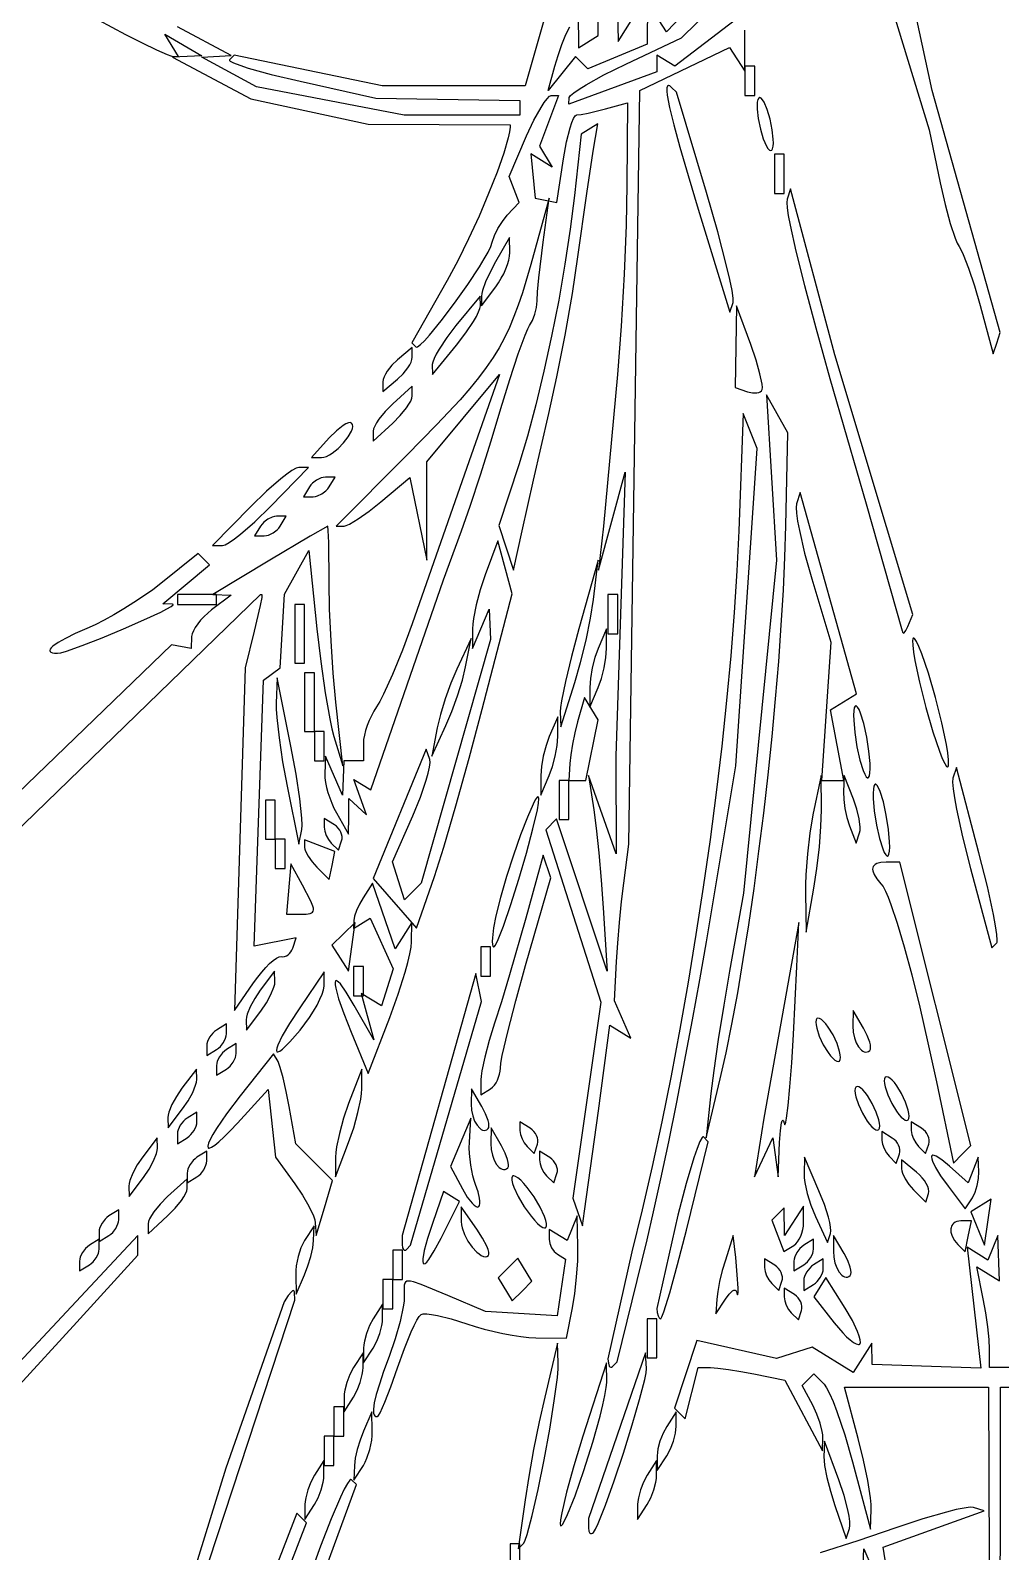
# Model space of a CAD drawing. Header units: millimetres. Extents: x 0.52 to 7.92, y 0.28 to 7.41.
# Drawn here: x 4.97 to 5.942, y 3.914 to 5.438 of the extents above; entities that cross this region are included whole.
import ezdxf

# ---------------------------------------------------------------- set-up
doc = ezdxf.new("R2010")
doc.units = ezdxf.units.MM
doc.header["$MEASUREMENT"] = 0

msp = doc.modelspace()

# ---------------------------------------------------------------- linework, layer by layer
at = {"flags": 128}
for points in [[(5.938533, 5.124421), (5.94207, 5.135033), (5.873783, 5.377451), (5.841181, 5.52936), (5.821429, 5.517152), (5.833753, 5.555982), (5.8165, 5.602619), (5.802926, 5.559851), (5.870964, 5.338235), (5.881839, 5.284982), (5.886693, 5.263479), (5.891871, 5.244296), (5.896752, 5.229525), (5.898888, 5.224448), (5.900718, 5.221257), (5.902594, 5.218164), (5.904863, 5.213365), (5.91023, 5.199617), (5.916126, 5.18195), (5.921859, 5.162297), (5.934995, 5.113809), (5.938533, 5.124421)], [(5.519012, 5.455882), (5.519608, 5.420411), (5.539216, 5.43253), (5.540594, 5.563725)], [(5.502431, 5.509804), (5.465931, 5.382353), (5.322703, 5.382353), (5.17442, 5.412982), (5.169754, 5.408316), (5.169671, 5.407753), (5.17036, 5.407035), (5.173911, 5.405176), (5.180116, 5.402827), (5.188682, 5.400076), (5.211735, 5.393721), (5.240743, 5.386818), (5.316398, 5.369986), (5.46071, 5.367647), (5.460784, 5.352941), (5.344862, 5.352941), (5.197036, 5.381225), (5.142157, 5.41098), (5.171569, 5.41269), (5.117647, 5.441176)], [(5.640748, 5.471), (5.607638, 5.436275), (5.588536, 5.465686), (5.588235, 5.423947), (5.528783, 5.399322), (5.516645, 5.41146), (5.489181, 5.377451), (5.495776, 5.401961), (5.498994, 5.412638), (5.502878, 5.423591), (5.506941, 5.433532), (5.510692, 5.441176)], [(5.558285, 5.47549), (5.559124, 5.426471), (5.574006, 5.449879)], [(5.02451, 5.45579), (5.065786, 5.433777), (5.082276, 5.42523), (5.096662, 5.418231), (5.107397, 5.413502), (5.110911, 5.412214), (5.112933, 5.411765), (5.118804, 5.411765), (5.105154, 5.433852), (5.142157, 5.412361), (5.112745, 5.410898), (5.191176, 5.369308), (5.308824, 5.343826), (5.45098, 5.343137), (5.450874, 5.340686), (5.450322, 5.336029), (5.449047, 5.330047), (5.44456, 5.314682), (5.437882, 5.295736), (5.429483, 5.274352), (5.419832, 5.251677), (5.409397, 5.228853), (5.398647, 5.207027), (5.388052, 5.187341), (5.352441, 5.124683), (5.35642, 5.120704), (5.357094, 5.120489), (5.358109, 5.120813), (5.36107, 5.122955), (5.365119, 5.126878), (5.370072, 5.132332), (5.381956, 5.146825), (5.395251, 5.164422), (5.408486, 5.183112), (5.420192, 5.200884), (5.425011, 5.208796), (5.428896, 5.215725), (5.431663, 5.221418), (5.433129, 5.225624), (5.435284, 5.232109), (5.438828, 5.239338), (5.443268, 5.246429), (5.448113, 5.252501), (5.459951, 5.265273), (5.449895, 5.291479), (5.467456, 5.332014), (5.474847, 5.347753), (5.481988, 5.360642), (5.485211, 5.365602), (5.488066, 5.369351), (5.490452, 5.371722), (5.491437, 5.372339), (5.492266, 5.372549), (5.499515, 5.372549), (5.480252, 5.321884), (5.493226, 5.300892), (5.471728, 5.314178), (5.476081, 5.269608), (5.49788, 5.265413), (5.504442, 5.309177), (5.507524, 5.32618), (5.511061, 5.340125), (5.512864, 5.3455), (5.514618, 5.34957), (5.516267, 5.352155), (5.517036, 5.352834), (5.517758, 5.353075), (5.52212, 5.353593), (5.529006, 5.354906), (5.546569, 5.35912), (5.568627, 5.365032), (5.568062, 5.283006), (5.567147, 5.242648), (5.565076, 5.193397), (5.562156, 5.141483), (5.558693, 5.093137), (5.544683, 4.941176), (5.539474, 4.897059), (5.566075, 4.995098), (5.556747, 4.710784), (5.557257, 4.612745), (5.529423, 4.691176), (5.534736, 4.656863), (5.537126, 4.638511), (5.539705, 4.613909), (5.542162, 4.586275), (5.544188, 4.558824), (5.548326, 4.495098), (5.497588, 4.647915), (5.486609, 4.636936), (5.541836, 4.464125), (5.513699, 4.267727), (5.523582, 4.240196), (5.525641, 4.254902)], [(5.700817, 5.466559), (5.615967, 5.401842), (5.598039, 5.412922), (5.598039, 5.396386), (5.509804, 5.363684), (5.510296, 5.370567), (5.510637, 5.371406), (5.511537, 5.37249), (5.514903, 5.375328), (5.520162, 5.378945), (5.527082, 5.383202), (5.544982, 5.393096), (5.566749, 5.403914), (5.62271, 5.430377), (5.653438, 5.460419)], [(5.525641, 4.254902), (5.539368, 4.355347), (5.551037, 4.441087), (5.57196, 4.428156), (5.555668, 4.465686), (5.557669, 4.504902), (5.558856, 4.523223), (5.560607, 4.544118), (5.562686, 4.565012), (5.564858, 4.583333), (5.570045, 4.622549), (5.581009, 5.377451), (5.670899, 5.42078), (5.685974, 5.397059), (5.686275, 5.438137)], [(5.686275, 5.372549), (5.696078, 5.372549), (5.696078, 5.392157), (5.696078, 5.401961), (5.686275, 5.401961), (5.686275, 5.382353), (5.686275, 5.372549)], [(5.674379, 5.165293), (5.674561, 5.166827), (5.674433, 5.169339), (5.673301, 5.177069), (5.671091, 5.188031), (5.667913, 5.201773), (5.659089, 5.235789), (5.647706, 5.2755), (5.617715, 5.37575), (5.612779, 5.380685), (5.610936, 5.382205), (5.609535, 5.382623), (5.608582, 5.381913), (5.608082, 5.380051), (5.608041, 5.377011), (5.608464, 5.372768), (5.610726, 5.360571), (5.614912, 5.343259), (5.621065, 5.320628), (5.62923, 5.292477), (5.639451, 5.258604), (5.67106, 5.155336), (5.674379, 5.165293)], [(5.713139, 5.317714), (5.71399, 5.319232), (5.714525, 5.321679), (5.714751, 5.324927), (5.714675, 5.32885), (5.713644, 5.33821), (5.711485, 5.348739), (5.708552, 5.358496), (5.705414, 5.365749), (5.703886, 5.368219), (5.702447, 5.369803), (5.701145, 5.370412), (5.700026, 5.369961), (5.699175, 5.368443), (5.69864, 5.365996), (5.698414, 5.362748), (5.69849, 5.358825), (5.699522, 5.349466), (5.701681, 5.338936), (5.704613, 5.329179), (5.707751, 5.321926), (5.70928, 5.319456), (5.710718, 5.317872), (5.712021, 5.317263), (5.713139, 5.317714)], [(5.463038, 4.936275), (5.474442, 4.98701), (5.489893, 5.053922), (5.49786, 5.090564), (5.505999, 5.132353), (5.513358, 5.174142), (5.51898, 5.210784), (5.527924, 5.274239), (5.534327, 5.316664), (5.53892, 5.344112), (5.52219, 5.333772), (5.515402, 5.272278), (5.511191, 5.238587), (5.50588, 5.203394), (5.499622, 5.167448), (5.492575, 5.131499), (5.484891, 5.096296), (5.476728, 5.06259), (5.46824, 5.031129), (5.459582, 5.002664), (5.43972, 4.941603), (5.454516, 4.897059), (5.463038, 4.936275)], [(5.715686, 5.27451), (5.72549, 5.27451), (5.72549, 5.294118), (5.72549, 5.313725), (5.715686, 5.313725), (5.715686, 5.294118), (5.715686, 5.27451)], [(5.849546, 4.840435), (5.854407, 4.852438), (5.776444, 5.112745), (5.731914, 5.279076), (5.728443, 5.268663), (5.728102, 5.265434), (5.72849, 5.260004), (5.729603, 5.252393), (5.731434, 5.242618), (5.737237, 5.216659), (5.745857, 5.182277), (5.757256, 5.139625), (5.771395, 5.088857), (5.788233, 5.030123), (5.807731, 4.963577), (5.843911, 4.836126), (5.844166, 4.834825), (5.844595, 4.834085), (5.845176, 4.833889), (5.845886, 4.834218), (5.847598, 4.836381), (5.849546, 4.840435)], [(5.28929, 4.650253), (5.289363, 4.668153), (5.307046, 4.651961), (5.294342, 4.687293), (5.311264, 4.676835), (5.384183, 4.887255), (5.402134, 4.936275), (5.410811, 4.96111), (5.421167, 4.992494), (5.431902, 5.026405), (5.441718, 5.058824), (5.450684, 5.088147), (5.459106, 5.113634), (5.466038, 5.132548), (5.46865, 5.138687), (5.470535, 5.142157), (5.473345, 5.147124), (5.475685, 5.153401), (5.477311, 5.160183), (5.477978, 5.166667), (5.478545, 5.175858), (5.4799, 5.190012), (5.484157, 5.22549), (5.490078, 5.269608), (5.47158, 5.203315), (5.463233, 5.17498), (5.459102, 5.162539), (5.454835, 5.150991), (5.450305, 5.140146), (5.445389, 5.12981), (5.439961, 5.119793), (5.433897, 5.109902), (5.427072, 5.099944), (5.419362, 5.089728), (5.410641, 5.079062), (5.400785, 5.067754), (5.37717, 5.042441), (5.347517, 5.012255), (5.276724, 4.941176), (5.284668, 4.941176), (5.286855, 4.941673), (5.290037, 4.943098), (5.29878, 4.948329), (5.309687, 4.956071), (5.32155, 4.965525), (5.350487, 4.989874), (5.367458, 4.906863), (5.367647, 5.005419), (5.440248, 5.093137), (5.407752, 5), (5.352876, 4.843137), (5.343139, 4.816868), (5.333168, 4.792451), (5.324135, 4.772611), (5.320336, 4.765259), (5.31721, 4.760073), (5.31454, 4.755833), (5.31205, 4.75119), (5.309793, 4.746294), (5.307825, 4.741297), (5.306199, 4.736349), (5.30497, 4.731601), (5.304193, 4.727204), (5.303922, 4.723309), (5.303922, 4.705882), (5.284314, 4.705882), (5.282936, 4.671569), (5.266084, 4.710784), (5.265395, 4.692983), (5.265507, 4.68897), (5.266094, 4.684381), (5.267111, 4.679378), (5.268508, 4.67412), (5.272257, 4.663487), (5.274513, 4.658432), (5.276961, 4.653767), (5.289216, 4.632353), (5.28929, 4.650253)], [(5.436586, 5.180795), (5.439471, 5.18493), (5.442148, 5.189391), (5.44456, 5.194036), (5.44665, 5.198725), (5.44836, 5.203318), (5.449632, 5.207673), (5.450409, 5.211651), (5.450633, 5.215109), (5.450286, 5.230392), (5.436275, 5.205882), (5.430831, 5.195592), (5.426369, 5.185692), (5.423347, 5.177309), (5.422521, 5.174038), (5.422228, 5.171569), (5.422192, 5.161765), (5.436586, 5.180795)], [(5.397363, 5.122549), (5.4067, 5.134743), (5.4143, 5.146201), (5.417205, 5.151252), (5.419383, 5.155637), (5.420736, 5.159195), (5.421167, 5.161765), (5.420863, 5.171569), (5.396755, 5.142157), (5.387418, 5.129963), (5.379818, 5.118505), (5.376913, 5.113454), (5.374735, 5.109069), (5.373381, 5.105511), (5.37295, 5.102941), (5.373254, 5.093137), (5.397363, 5.122549)], [(5.703596, 5.077944), (5.703832, 5.080016), (5.703493, 5.083475), (5.701278, 5.093822), (5.697331, 5.107504), (5.692032, 5.123042), (5.677852, 5.161765), (5.676471, 5.080065), (5.688725, 5.075817), (5.69369, 5.074671), (5.698149, 5.074689), (5.700036, 5.075114), (5.701613, 5.075804), (5.70282, 5.07675), (5.703596, 5.077944)], [(5.338235, 5.088235), (5.343945, 5.093748), (5.348621, 5.099735), (5.350421, 5.102681), (5.351781, 5.105474), (5.352641, 5.108026), (5.352941, 5.110244), (5.352941, 5.120048), (5.338235, 5.107843), (5.332525, 5.102331), (5.327849, 5.096344), (5.32605, 5.093398), (5.32469, 5.090604), (5.32383, 5.088053), (5.323529, 5.085834), (5.323529, 5.07603), (5.338235, 5.088235)], [(5.333333, 5.044118), (5.340947, 5.051781), (5.347181, 5.05953), (5.349581, 5.063154), (5.351394, 5.06646), (5.352541, 5.069335), (5.352941, 5.071666), (5.352941, 5.08147), (5.333333, 5.063725), (5.32572, 5.056062), (5.319485, 5.048313), (5.317086, 5.04469), (5.315273, 5.041384), (5.314126, 5.038508), (5.313725, 5.036177), (5.313725, 5.026373), (5.333333, 5.044118)], [(5.661484, 4.387255), (5.667385, 4.413421), (5.673234, 4.442299), (5.678993, 4.473547), (5.684619, 4.506829), (5.690074, 4.541803), (5.695316, 4.578132), (5.700306, 4.615476), (5.705004, 4.653497), (5.709369, 4.691855), (5.713361, 4.730211), (5.71694, 4.768225), (5.720065, 4.80556), (5.722696, 4.841876), (5.724794, 4.876834), (5.726317, 4.910094), (5.727226, 4.941318), (5.729049, 5.034597), (5.707807, 5.072554), (5.717844, 4.906863), (5.684844, 4.573529), (5.670772, 4.495098), (5.664942, 4.461163), (5.659469, 4.426746), (5.654967, 4.395868), (5.652051, 4.372549), (5.647401, 4.328431), (5.661484, 4.387255)], [(5.261986, 5.009804), (5.26443, 5.01012), (5.267096, 5.011021), (5.269918, 5.012433), (5.272835, 5.014285), (5.2787, 5.019018), (5.284183, 5.024639), (5.288778, 5.030569), (5.291982, 5.036228), (5.292903, 5.038774), (5.293286, 5.041036), (5.293069, 5.04294), (5.292187, 5.044415), (5.290874, 5.044962), (5.288947, 5.044697), (5.286499, 5.043681), (5.283621, 5.041974), (5.276946, 5.036736), (5.269662, 5.029472), (5.251863, 5.009804), (5.261986, 5.009804)], [(5.553585, 4.099337), (5.558151, 4.103903), (5.588152, 4.225971), (5.594779, 4.254094), (5.602122, 4.287292), (5.609937, 4.324343), (5.61798, 4.36402), (5.633778, 4.446358), (5.641045, 4.486569), (5.647565, 4.52451), (5.676977, 4.70098), (5.698458, 5.018873), (5.684418, 5.053922), (5.680051, 4.936275), (5.678188, 4.896274), (5.67552, 4.854491), (5.672081, 4.811161), (5.667905, 4.766519), (5.663029, 4.720799), (5.657485, 4.674237), (5.651311, 4.627066), (5.644539, 4.579523), (5.637205, 4.53184), (5.629344, 4.484255), (5.62099, 4.437), (5.612179, 4.390311), (5.602944, 4.344423), (5.593321, 4.29957), (5.583345, 4.255987), (5.57305, 4.21391), (5.54902, 4.106883), (5.54938, 4.102541), (5.550361, 4.09967), (5.551037, 4.098865), (5.551813, 4.09852), (5.552668, 4.098667), (5.553585, 4.099337)], [(5.162687, 4.921569), (5.165438, 4.922369), (5.169516, 4.924663), (5.174722, 4.92829), (5.18086, 4.933088), (5.195142, 4.945558), (5.210784, 4.960784), (5.249077, 5), (5.239273, 5), (5.236523, 4.9992), (5.232445, 4.996906), (5.227239, 4.993279), (5.221101, 4.98848), (5.206819, 4.976011), (5.191176, 4.960784), (5.152883, 4.921569), (5.162687, 4.921569)], [(5.253745, 4.970588), (5.255838, 4.970788), (5.25803, 4.971362), (5.262449, 4.973468), (5.266482, 4.976585), (5.268191, 4.978423), (5.269608, 4.980392), (5.275667, 4.990196), (5.265863, 4.990196), (5.26377, 4.989996), (5.261578, 4.989422), (5.257159, 4.987316), (5.253126, 4.984199), (5.251417, 4.982362), (5.25, 4.980392), (5.243941, 4.970588), (5.253745, 4.970588)], [(5.774013, 4.686275), (5.785202, 4.686275), (5.771925, 4.757049), (5.797869, 4.773084), (5.741564, 4.974691), (5.737798, 4.963394), (5.737432, 4.959825), (5.737844, 4.953983), (5.738971, 4.946175), (5.740751, 4.936709), (5.746017, 4.914033), (5.753138, 4.888415), (5.772243, 4.824732), (5.762823, 4.686275), (5.774013, 4.686275)], [(5.19403, 4.483653), (5.198055, 4.489199), (5.202139, 4.494313), (5.206169, 4.498886), (5.210032, 4.502811), (5.213616, 4.505981), (5.216807, 4.508287), (5.219493, 4.509622), (5.22156, 4.509878), (5.223305, 4.509774), (5.225065, 4.510076), (5.226793, 4.510748), (5.228441, 4.511756), (5.229961, 4.513064), (5.231304, 4.514637), (5.232424, 4.516441), (5.233271, 4.518439), (5.236639, 4.528545), (5.194657, 4.52046), (5.20399, 4.786889), (5.220588, 4.79902), (5.224932, 4.872796), (5.249442, 4.916667), (5.257458, 4.838235), (5.261275, 4.805461), (5.26574, 4.774203), (5.270299, 4.748001), (5.27244, 4.737901), (5.274396, 4.730392), (5.283318, 4.70098), (5.276463, 4.764706), (5.273801, 4.793897), (5.271621, 4.826271), (5.270149, 4.857887), (5.269608, 4.884804), (5.269237, 4.924617), (5.268835, 4.936728), (5.268345, 4.941176), (5.250714, 4.931097), (5.210098, 4.906863), (5.153114, 4.872549), (5.171569, 4.871925), (5.151961, 4.857109), (5.148013, 4.853892), (5.144312, 4.850423), (5.140941, 4.846812), (5.137982, 4.84317), (5.135517, 4.839604), (5.133628, 4.836224), (5.132397, 4.83314), (5.131907, 4.83046), (5.131462, 4.818627), (5.111644, 4.822263), (4.860271, 4.579845)], [(5.204725, 4.931373), (5.206818, 4.931573), (5.20901, 4.932146), (5.213429, 4.934252), (5.217462, 4.93737), (5.219171, 4.939207), (5.220588, 4.941176), (5.226647, 4.95098), (5.216843, 4.95098), (5.21475, 4.95078), (5.212559, 4.950207), (5.20814, 4.9481), (5.204107, 4.944983), (5.202398, 4.943146), (5.20098, 4.941176), (5.194921, 4.931373), (5.204725, 4.931373)], [(5.375134, 4.590206), (5.384419, 4.619497), (5.396527, 4.660845), (5.40989, 4.708753), (5.422937, 4.757726), (5.452919, 4.873294), (5.438816, 4.926471), (5.426036, 4.892157), (5.42107, 4.877286), (5.416994, 4.862163), (5.41423, 4.848556), (5.413472, 4.842874), (5.4132, 4.838235), (5.413143, 4.818627), (5.429994, 4.857843), (5.431373, 4.827618), (5.361739, 4.583333), (5.345085, 4.566654), (5.333025, 4.604653), (5.35345, 4.650827), (5.36111, 4.669569), (5.366867, 4.686463), (5.368858, 4.693639), (5.370164, 4.699658), (5.370715, 4.704289), (5.370443, 4.7073), (5.36701, 4.717597), (5.313875, 4.588212), (5.357312, 4.538256), (5.375134, 4.590206)], [(4.997549, 4.813771), (5.000966, 4.814328), (5.00643, 4.815876), (5.022176, 4.821385), (5.042142, 4.82917), (5.063685, 4.838107), (5.08416, 4.847068), (5.100925, 4.854928), (5.107089, 4.858093), (5.111334, 4.86056), (5.11333, 4.862189), (5.113381, 4.862645), (5.112745, 4.862839), (5.102941, 4.863397), (5.149837, 4.902451), (5.138555, 4.913733), (5.10114, 4.88378), (5.092874, 4.877451), (5.083712, 4.870944), (5.073958, 4.864444), (5.063916, 4.858137), (5.053892, 4.852208), (5.044188, 4.846843), (5.03511, 4.842227), (5.026961, 4.838546), (5.015186, 4.833406), (5.005521, 4.828677), (4.998068, 4.824447), (4.992929, 4.8208), (4.991259, 4.819223), (4.990205, 4.817823), (4.989781, 4.816613), (4.99, 4.815602), (4.990873, 4.814802), (4.992414, 4.814223), (4.994635, 4.813876), (4.997549, 4.813771)], [(5.515859, 4.784314), (5.521632, 4.804538), (5.52706, 4.826991), (5.531532, 4.848939), (5.534439, 4.867647), (5.539098, 4.906863), (5.519773, 4.838235), (5.512328, 4.810428), (5.506343, 4.785447), (5.502429, 4.766027), (5.501438, 4.759257), (5.501193, 4.754902), (5.501939, 4.740196), (5.515859, 4.784314)], [(4.906863, 4.587922), (5.200784, 4.872549), (5.202301, 4.872549), (5.202166, 4.869648), (5.200677, 4.861749), (5.194642, 4.835784), (5.185467, 4.79902), (5.174841, 4.455882), (5.19403, 4.483653)], [(5.117647, 4.862745), (5.137255, 4.862745), (5.156863, 4.862745), (5.156863, 4.872549), (5.137255, 4.872549), (5.117647, 4.872549), (5.117647, 4.862745)], [(5.235294, 4.803922), (5.245098, 4.803922), (5.245098, 4.823529), (5.245098, 4.843137), (5.245098, 4.862745), (5.235294, 4.862745), (5.235294, 4.843137), (5.235294, 4.823529), (5.235294, 4.803922)], [(5.54902, 4.833333), (5.558824, 4.833333), (5.558824, 4.852941), (5.558824, 4.872549), (5.54902, 4.872549), (5.54902, 4.852941), (5.54902, 4.833333)], [(5.539216, 4.779412), (5.542487, 4.788572), (5.545166, 4.79902), (5.546977, 4.809467), (5.547641, 4.818627), (5.547641, 4.838235), (5.539216, 4.818627), (5.535944, 4.809467), (5.533265, 4.79902), (5.531455, 4.788572), (5.53079, 4.779412), (5.53079, 4.759804), (5.539216, 4.779412)], [(5.386673, 4.741279), (5.39263, 4.755355), (5.398332, 4.771137), (5.403132, 4.786696), (5.406384, 4.800102), (5.411868, 4.828431), (5.397641, 4.797937), (5.391684, 4.783861), (5.385982, 4.768079), (5.381181, 4.752519), (5.377929, 4.739113), (5.372445, 4.710784), (5.386673, 4.741279)], [(5.889665, 4.700122), (5.890074, 4.700955), (5.890294, 4.702419), (5.890195, 4.707099), (5.889418, 4.713877), (5.888014, 4.722471), (5.883533, 4.743968), (5.877163, 4.769319), (5.870018, 4.793897), (5.863431, 4.813288), (5.860575, 4.820429), (5.858133, 4.825543), (5.856197, 4.828385), (5.855446, 4.828879), (5.854857, 4.828713), (5.854448, 4.82788), (5.854227, 4.826416), (5.854327, 4.821736), (5.855104, 4.814958), (5.856507, 4.806364), (5.860988, 4.784867), (5.867359, 4.759516), (5.874503, 4.734938), (5.88109, 4.715547), (5.883946, 4.708406), (5.886388, 4.703292), (5.888325, 4.70045), (5.889075, 4.699956), (5.889665, 4.700122)], [(5.242318, 4.637255), (5.24261, 4.64161), (5.242338, 4.64838), (5.240277, 4.6678), (5.236496, 4.692781), (5.231354, 4.720588), (5.217529, 4.789216), (5.216608, 4.76389), (5.216665, 4.757619), (5.217188, 4.749479), (5.219448, 4.728964), (5.22303, 4.705078), (5.227572, 4.680557), (5.239457, 4.622549), (5.242318, 4.637255)], [(5.245098, 4.735294), (5.254902, 4.735294), (5.254902, 4.754902), (5.254902, 4.77451), (5.254902, 4.794118), (5.245098, 4.794118), (5.245098, 4.77451), (5.245098, 4.754902), (5.245098, 4.735294)], [(5.518382, 4.686275), (5.526961, 4.686275), (5.539128, 4.747112), (5.525347, 4.76941), (5.518553, 4.744999), (5.515838, 4.734167), (5.513467, 4.722719), (5.511697, 4.712019), (5.510781, 4.703431), (5.509804, 4.686275), (5.518382, 4.686275)], [(5.810088, 4.689173), (5.810936, 4.690888), (5.811462, 4.693899), (5.811674, 4.69804), (5.811579, 4.703143), (5.810498, 4.715571), (5.808279, 4.729847), (5.805286, 4.743351), (5.802099, 4.753672), (5.800552, 4.757323), (5.799099, 4.759799), (5.797788, 4.760973), (5.7972, 4.761032), (5.796666, 4.760718), (5.795818, 4.759003), (5.795292, 4.755992), (5.79508, 4.751851), (5.795175, 4.746748), (5.796256, 4.73432), (5.798475, 4.720044), (5.801467, 4.706541), (5.804655, 4.696219), (5.806202, 4.692568), (5.807655, 4.690092), (5.808966, 4.688918), (5.809554, 4.688859), (5.810088, 4.689173)], [(5.490196, 4.691176), (5.493468, 4.700337), (5.496147, 4.710784), (5.497957, 4.721232), (5.498622, 4.730392), (5.498622, 4.75), (5.490196, 4.730392), (5.486925, 4.721232), (5.484245, 4.710784), (5.482435, 4.700337), (5.48177, 4.691176), (5.48177, 4.671569), (5.490196, 4.691176)], [(5.254902, 4.705882), (5.264706, 4.705882), (5.264706, 4.72549), (5.264706, 4.735294), (5.254902, 4.735294), (5.254902, 4.715686), (5.254902, 4.705882)], [(5.938538, 4.523505), (5.938908, 4.524436), (5.939037, 4.526211), (5.938611, 4.532109), (5.937334, 4.540829), (5.935278, 4.552), (5.929121, 4.580218), (5.920727, 4.613798), (5.898137, 4.699312), (5.894515, 4.688448), (5.894225, 4.684645), (5.8948, 4.677962), (5.896167, 4.668772), (5.898254, 4.657443), (5.90429, 4.629853), (5.912326, 4.598155), (5.933759, 4.518726), (5.938538, 4.523505)], [(5.5, 4.647059), (5.509804, 4.647059), (5.509804, 4.666667), (5.509804, 4.686275), (5.5, 4.686275), (5.5, 4.666667), (5.5, 4.647059)], [(5.755402, 4.578431), (5.758419, 4.598269), (5.760829, 4.619669), (5.762388, 4.640058), (5.762852, 4.656863), (5.762451, 4.691176), (5.75434, 4.651961), (5.751242, 4.63364), (5.748805, 4.612745), (5.747273, 4.59185), (5.746923, 4.582207), (5.74689, 4.573529), (5.747552, 4.534314), (5.755402, 4.578431)], [(5.801099, 4.633689), (5.801585, 4.63621), (5.801666, 4.639497), (5.800708, 4.647809), (5.798426, 4.657515), (5.795019, 4.667507), (5.785557, 4.691176), (5.784935, 4.674821), (5.785223, 4.667093), (5.786465, 4.658141), (5.788462, 4.649074), (5.791015, 4.641003), (5.797716, 4.62354), (5.801099, 4.633689)], [(5.829696, 4.610741), (5.830543, 4.612456), (5.83107, 4.615468), (5.831281, 4.619608), (5.831186, 4.624712), (5.830106, 4.637139), (5.827887, 4.651416), (5.824894, 4.664919), (5.821707, 4.675241), (5.82016, 4.678892), (5.818707, 4.681367), (5.817395, 4.682541), (5.816808, 4.682601), (5.816274, 4.682287), (5.815426, 4.680572), (5.8149, 4.677561), (5.814688, 4.67342), (5.814783, 4.668317), (5.815864, 4.655889), (5.818083, 4.641612), (5.821075, 4.628109), (5.824262, 4.617788), (5.82581, 4.614137), (5.827263, 4.611661), (5.828574, 4.610487), (5.829162, 4.610428), (5.829696, 4.610741)], [(5.205882, 4.627451), (5.215686, 4.627451), (5.215686, 4.647059), (5.215686, 4.666667), (5.205882, 4.666667), (5.205882, 4.647059), (5.205882, 4.627451)], [(5.434541, 4.519608), (5.435214, 4.519985), (5.436072, 4.521088), (5.438286, 4.525287), (5.441072, 4.531846), (5.444322, 4.540406), (5.451773, 4.562087), (5.459767, 4.587452), (5.467428, 4.613622), (5.473883, 4.63772), (5.478257, 4.656869), (5.47939, 4.663687), (5.479676, 4.668189), (5.479506, 4.669346), (5.479161, 4.669921), (5.47865, 4.66994), (5.477985, 4.66943), (5.476228, 4.666933), (5.473969, 4.662646), (5.468263, 4.649571), (5.461502, 4.631939), (5.454321, 4.611485), (5.447355, 4.589943), (5.441239, 4.569047), (5.436607, 4.550532), (5.434342, 4.538525), (5.433198, 4.528692), (5.433067, 4.524908), (5.433242, 4.522048), (5.43373, 4.520239), (5.434541, 4.519608)], [(5.282176, 4.62594), (5.282603, 4.627982), (5.282594, 4.630139), (5.282178, 4.632345), (5.281385, 4.634536), (5.280244, 4.636646), (5.278785, 4.638609), (5.277036, 4.640361), (5.275027, 4.641837), (5.264706, 4.648216), (5.264706, 4.639467), (5.26527, 4.635507), (5.266806, 4.631189), (5.269079, 4.627036), (5.271855, 4.62357), (5.279003, 4.616422), (5.282176, 4.62594)], [(5.215686, 4.598039), (5.22549, 4.598039), (5.22549, 4.617647), (5.22549, 4.627451), (5.215686, 4.627451), (5.215686, 4.607843), (5.215686, 4.598039)], [(5.27254, 4.601133), (5.275472, 4.61518), (5.245098, 4.626836), (5.245098, 4.6193), (5.245348, 4.617535), (5.246065, 4.615401), (5.248698, 4.610354), (5.252595, 4.604811), (5.257353, 4.599425), (5.269608, 4.587086), (5.27254, 4.601133)], [(5.240909, 4.552288), (5.246498, 4.55243), (5.250527, 4.553037), (5.251964, 4.553599), (5.253019, 4.554378), (5.253694, 4.555408), (5.253993, 4.556722), (5.253916, 4.558355), (5.253468, 4.56034), (5.251467, 4.5655), (5.243113, 4.581527), (5.231323, 4.602941), (5.226916, 4.552288), (5.240909, 4.552288)], [(5.431373, 4.377451), (5.433342, 4.378969), (5.435179, 4.380966), (5.436844, 4.383358), (5.438297, 4.386058), (5.439496, 4.388982), (5.440403, 4.392045), (5.440976, 4.39516), (5.441176, 4.398244), (5.441692, 4.402996), (5.44317, 4.410894), (5.448598, 4.434445), (5.456631, 4.465534), (5.466441, 4.500794), (5.491705, 4.588611), (5.484035, 4.611619), (5.466683, 4.548457), (5.45035, 4.491508), (5.442208, 4.46458), (5.435449, 4.443285), (5.43006, 4.425794), (5.425646, 4.409227), (5.422664, 4.39545), (5.421852, 4.390193), (5.421569, 4.386334), (5.421569, 4.371392), (5.431373, 4.377451)], [(5.903913, 4.311756), (5.91264, 4.320484), (5.841523, 4.604575), (5.827624, 4.604575), (5.822321, 4.604196), (5.818332, 4.603082), (5.816833, 4.602259), (5.815665, 4.601266), (5.81483, 4.600105), (5.814328, 4.598782), (5.814161, 4.5973), (5.81433, 4.595664), (5.815678, 4.591945), (5.81838, 4.587661), (5.822444, 4.582843), (5.824587, 4.579911), (5.826982, 4.575449), (5.829613, 4.569515), (5.832465, 4.562165), (5.838767, 4.543448), (5.845758, 4.519755), (5.853311, 4.491543), (5.861299, 4.459267), (5.869592, 4.423387), (5.878062, 4.384358), (5.895186, 4.303029), (5.903913, 4.311756)], [(5.330377, 4.448758), (5.338773, 4.472105), (5.345703, 4.494169), (5.348393, 4.503944), (5.350446, 4.512466), (5.351774, 4.519425), (5.352285, 4.52451), (5.352641, 4.544118), (5.33591, 4.517718), (5.313025, 4.583333), (5.303721, 4.568627), (5.300097, 4.562292), (5.297107, 4.555912), (5.29506, 4.55023), (5.294268, 4.54599), (5.294118, 4.538058), (5.310858, 4.548405), (5.33394, 4.497747), (5.322118, 4.4605), (5.301821, 4.473044), (5.314399, 4.426471), (5.294865, 4.460784), (5.286813, 4.474166), (5.280903, 4.482404), (5.278758, 4.484653), (5.277157, 4.485685), (5.276561, 4.485752), (5.276102, 4.485523), (5.275597, 4.484191), (5.275645, 4.481711), (5.276247, 4.478107), (5.279126, 4.467617), (5.284259, 4.452905), (5.291667, 4.434155), (5.308824, 4.392613), (5.330377, 4.448758)], [(5.292485, 4.519608), (5.295778, 4.544118), (5.272297, 4.521316), (5.289191, 4.495098), (5.292485, 4.519608)], [(5.721021, 4.323529), (5.7218, 4.335692), (5.722889, 4.343444), (5.723504, 4.345464), (5.724142, 4.34614), (5.724786, 4.345391), (5.725417, 4.343137), (5.725981, 4.341532), (5.726288, 4.341456), (5.726611, 4.341851), (5.7273, 4.344008), (5.72804, 4.347917), (5.729645, 4.360644), (5.73137, 4.379341), (5.733159, 4.403316), (5.734953, 4.431878), (5.738334, 4.5), (5.740196, 4.544118), (5.70533, 4.348039), (5.695807, 4.289216), (5.714308, 4.328431), (5.719624, 4.289216), (5.721021, 4.323529)], [(5.421569, 4.490196), (5.431373, 4.490196), (5.431373, 4.509804), (5.431373, 4.519608), (5.421569, 4.519608), (5.421569, 4.5), (5.421569, 4.490196)], [(5.294118, 4.470588), (5.303922, 4.470588), (5.303922, 4.490196), (5.303922, 4.5), (5.294118, 4.5), (5.294118, 4.480392), (5.294118, 4.470588)], [(5.201292, 4.455305), (5.206857, 4.463514), (5.211366, 4.471795), (5.21436, 4.479185), (5.215143, 4.482243), (5.215374, 4.484717), (5.215063, 4.495098), (5.200669, 4.476067), (5.195104, 4.467859), (5.190594, 4.459577), (5.187601, 4.452188), (5.186817, 4.449129), (5.186586, 4.446656), (5.186898, 4.436275), (5.201292, 4.455305)], [(5.2405, 4.436275), (5.245344, 4.442479), (5.249865, 4.448841), (5.253963, 4.45518), (5.257541, 4.461315), (5.260498, 4.467067), (5.262736, 4.472254), (5.264155, 4.476698), (5.264657, 4.480217), (5.264706, 4.494748), (5.240196, 4.458678), (5.229912, 4.442887), (5.222584, 4.430304), (5.218209, 4.42118), (5.217128, 4.417994), (5.216783, 4.415767), (5.217174, 4.414532), (5.218302, 4.414318), (5.220165, 4.415159), (5.222764, 4.417085), (5.226097, 4.420128), (5.230164, 4.42432), (5.2405, 4.436275)], [(5.347202, 4.216503), (5.351268, 4.220588), (5.422226, 4.464836), (5.416667, 4.493076), (5.342667, 4.230392), (5.342902, 4.221405), (5.343314, 4.218238), (5.344262, 4.216258), (5.344893, 4.215764), (5.345605, 4.215626), (5.346381, 4.215866), (5.347202, 4.216503)], [(5.811356, 4.415931), (5.811981, 4.417134), (5.812153, 4.418961), (5.811898, 4.421323), (5.811243, 4.42413), (5.808829, 4.430714), (5.805118, 4.43799), (5.794714, 4.455882), (5.794416, 4.440359), (5.794768, 4.434284), (5.795952, 4.4286), (5.797804, 4.423543), (5.800161, 4.419348), (5.802859, 4.416254), (5.804284, 4.415193), (5.805733, 4.414495), (5.807185, 4.414191), (5.80862, 4.414309), (5.810017, 4.414879), (5.811356, 4.415931)], [(5.156863, 4.416667), (5.158832, 4.418084), (5.160669, 4.419793), (5.163787, 4.423826), (5.165893, 4.428245), (5.166467, 4.430437), (5.166667, 4.43253), (5.166667, 4.442334), (5.156863, 4.436275), (5.154893, 4.434857), (5.153056, 4.433148), (5.149939, 4.429115), (5.147832, 4.424696), (5.147259, 4.422505), (5.147059, 4.420411), (5.147059, 4.410608), (5.156863, 4.416667)], [(5.781, 4.405183), (5.781753, 4.406603), (5.782005, 4.408766), (5.781784, 4.411568), (5.781116, 4.414899), (5.778547, 4.42272), (5.77451, 4.431373), (5.769699, 4.439251), (5.767311, 4.442413), (5.765024, 4.444967), (5.762904, 4.446845), (5.761018, 4.447981), (5.759433, 4.448308), (5.758215, 4.447758), (5.757463, 4.446339), (5.757211, 4.444175), (5.757432, 4.441374), (5.7581, 4.438043), (5.760669, 4.430221), (5.764706, 4.421569), (5.769516, 4.41369), (5.771904, 4.410528), (5.774192, 4.407975), (5.776312, 4.406096), (5.778198, 4.40496), (5.779783, 4.404633), (5.781, 4.405183)], [(5.166667, 4.397059), (5.168636, 4.398476), (5.170473, 4.400185), (5.173591, 4.404218), (5.175697, 4.408637), (5.17627, 4.410829), (5.176471, 4.412922), (5.176471, 4.422726), (5.166667, 4.416667), (5.164697, 4.415249), (5.16286, 4.41354), (5.159743, 4.409507), (5.157636, 4.405088), (5.157063, 4.402897), (5.156863, 4.400804), (5.156863, 4.391), (5.166667, 4.397059)], [(5.26488, 4.258022), (5.273172, 4.285652), (5.236388, 4.322436), (5.229651, 4.359747), (5.226687, 4.374844), (5.223596, 4.388365), (5.220744, 4.398835), (5.218497, 4.404776), (5.214079, 4.412493), (5.180664, 4.370462), (5.1668, 4.352273), (5.156719, 4.33756), (5.15311, 4.331623), (5.150461, 4.326694), (5.148777, 4.322819), (5.148063, 4.320045), (5.148323, 4.318419), (5.148821, 4.318051), (5.149563, 4.317986), (5.151788, 4.318794), (5.155001, 4.320888), (5.159208, 4.324315), (5.164414, 4.329121), (5.170623, 4.335353), (5.17784, 4.343057), (5.208621, 4.376757), (5.215886, 4.308824), (5.235394, 4.28226), (5.243035, 4.270947), (5.249419, 4.259783), (5.253878, 4.250053), (5.255177, 4.246128), (5.255745, 4.243044), (5.256587, 4.230392), (5.26488, 4.258022)], [(5.122861, 4.357266), (5.128425, 4.365474), (5.132935, 4.373756), (5.135928, 4.381145), (5.136712, 4.384204), (5.136943, 4.386678), (5.136631, 4.397059), (5.122237, 4.378028), (5.116673, 4.36982), (5.112163, 4.361538), (5.10917, 4.354149), (5.108386, 4.35109), (5.108155, 4.348616), (5.108467, 4.338235), (5.122861, 4.357266)], [(5.289216, 4.323529), (5.294346, 4.3384), (5.298548, 4.353523), (5.301387, 4.36713), (5.30216, 4.372812), (5.30243, 4.377451), (5.30243, 4.397059), (5.289216, 4.362745), (5.284085, 4.347875), (5.279883, 4.332751), (5.277044, 4.319144), (5.276271, 4.313463), (5.276002, 4.308824), (5.276002, 4.289216), (5.289216, 4.323529)], [(5.849628, 4.34636), (5.85038, 4.347779), (5.850632, 4.349943), (5.850411, 4.352744), (5.849743, 4.356075), (5.847174, 4.363897), (5.843137, 4.372549), (5.838327, 4.380428), (5.835939, 4.383589), (5.833651, 4.386143), (5.831531, 4.388022), (5.829645, 4.389158), (5.82806, 4.389484), (5.826843, 4.388934), (5.826091, 4.387515), (5.825838, 4.385351), (5.826059, 4.38255), (5.826727, 4.379219), (5.829297, 4.371397), (5.833333, 4.362745), (5.838144, 4.354866), (5.840532, 4.351705), (5.842819, 4.349151), (5.84494, 4.347272), (5.846826, 4.346136), (5.848411, 4.34581), (5.849628, 4.34636)], [(5.429003, 4.3375), (5.429628, 4.338702), (5.4298, 4.34053), (5.429545, 4.342892), (5.42889, 4.345698), (5.426477, 4.352283), (5.422765, 4.359559), (5.412361, 4.377451), (5.412063, 4.361928), (5.412415, 4.355853), (5.413599, 4.350169), (5.415451, 4.345111), (5.417809, 4.340917), (5.420506, 4.337822), (5.421931, 4.336761), (5.42338, 4.336064), (5.424833, 4.335759), (5.426267, 4.335877), (5.427664, 4.336448), (5.429003, 4.3375)], [(5.820216, 4.336556), (5.820968, 4.337975), (5.82122, 4.340139), (5.820999, 4.34294), (5.820332, 4.346271), (5.817762, 4.354093), (5.813725, 4.362745), (5.808915, 4.370624), (5.806527, 4.373785), (5.80424, 4.376339), (5.802119, 4.378218), (5.800233, 4.379354), (5.798648, 4.379681), (5.797431, 4.37913), (5.796679, 4.377711), (5.796427, 4.375547), (5.796648, 4.372746), (5.797316, 4.369415), (5.799885, 4.361593), (5.803922, 4.352941), (5.808732, 4.345063), (5.81112, 4.341901), (5.813408, 4.339347), (5.815528, 4.337468), (5.817414, 4.336332), (5.818999, 4.336006), (5.820216, 4.336556)], [(5.127451, 4.328431), (5.12942, 4.329849), (5.131258, 4.331558), (5.134375, 4.335591), (5.136481, 4.34001), (5.137055, 4.342201), (5.137255, 4.344294), (5.137255, 4.354098), (5.127451, 4.348039), (5.125482, 4.346622), (5.123644, 4.344913), (5.120527, 4.34088), (5.118421, 4.336461), (5.117847, 4.334269), (5.117647, 4.332176), (5.117647, 4.322372), (5.127451, 4.328431)], [(5.419527, 4.259396), (5.420269, 4.260651), (5.420663, 4.262516), (5.420721, 4.2649), (5.420456, 4.267713), (5.419007, 4.274262), (5.41642, 4.28144), (5.414927, 4.285472), (5.413589, 4.2902), (5.411476, 4.301055), (5.410285, 4.312626), (5.410099, 4.318247), (5.41022, 4.323529), (5.41159, 4.348039), (5.391176, 4.299563), (5.403119, 4.277247), (5.408109, 4.268935), (5.412865, 4.262798), (5.414988, 4.260729), (5.416851, 4.259423), (5.418386, 4.258955), (5.419527, 4.259396)], [(5.478254, 4.322018), (5.478681, 4.32406), (5.478672, 4.326217), (5.478256, 4.328424), (5.477463, 4.330614), (5.476322, 4.332724), (5.474863, 4.334688), (5.473114, 4.33644), (5.471106, 4.337915), (5.460784, 4.344294), (5.460784, 4.335546), (5.461348, 4.331585), (5.462884, 4.327267), (5.465157, 4.323115), (5.467933, 4.319649), (5.475082, 4.3125), (5.478254, 4.322018)], [(5.870411, 4.322018), (5.870838, 4.32406), (5.870829, 4.326217), (5.870413, 4.328424), (5.86962, 4.330614), (5.868479, 4.332724), (5.86702, 4.334688), (5.865271, 4.33644), (5.863263, 4.337915), (5.852941, 4.344294), (5.852941, 4.335546), (5.853505, 4.331585), (5.855041, 4.327267), (5.857314, 4.323115), (5.86009, 4.319649), (5.867239, 4.3125), (5.870411, 4.322018)], [(5.083645, 4.288639), (5.089209, 4.296847), (5.093719, 4.305128), (5.096713, 4.312518), (5.097496, 4.315577), (5.097727, 4.31805), (5.097416, 4.328431), (5.083022, 4.309401), (5.077457, 4.301192), (5.072947, 4.292911), (5.069954, 4.285521), (5.06917, 4.282463), (5.068939, 4.279989), (5.069251, 4.269608), (5.083645, 4.288639)], [(5.448611, 4.298284), (5.449236, 4.299486), (5.449408, 4.301314), (5.449153, 4.303676), (5.448497, 4.306483), (5.446084, 4.313067), (5.442373, 4.320343), (5.431969, 4.338235), (5.431671, 4.322712), (5.432023, 4.316637), (5.433207, 4.310953), (5.435059, 4.305895), (5.437416, 4.301701), (5.440114, 4.298607), (5.441539, 4.297546), (5.442988, 4.296848), (5.44444, 4.296544), (5.445875, 4.296662), (5.447272, 4.297232), (5.448611, 4.298284)], [(5.601844, 4.147059), (5.602345, 4.147519), (5.603055, 4.148869), (5.60505, 4.154055), (5.610967, 4.173104), (5.61875, 4.201297), (5.627557, 4.235725), (5.649466, 4.32439), (5.64465, 4.329206), (5.644051, 4.329264), (5.643257, 4.328472), (5.641132, 4.324501), (5.638381, 4.317613), (5.635111, 4.308131), (5.627431, 4.282671), (5.618937, 4.250699), (5.598039, 4.157218), (5.598339, 4.153273), (5.599157, 4.150043), (5.600367, 4.14786), (5.60108, 4.147266), (5.601844, 4.147059)], [(5.841, 4.312214), (5.841426, 4.314257), (5.841417, 4.316413), (5.841001, 4.31862), (5.840208, 4.32081), (5.839068, 4.32292), (5.837608, 4.324884), (5.835859, 4.326636), (5.833851, 4.328112), (5.823529, 4.334491), (5.823529, 4.325742), (5.824093, 4.321781), (5.825629, 4.317463), (5.827902, 4.313311), (5.830678, 4.309845), (5.837827, 4.302696), (5.841, 4.312214)], [(5.137255, 4.289216), (5.139224, 4.290633), (5.141062, 4.292342), (5.144179, 4.296375), (5.146285, 4.300794), (5.146859, 4.302986), (5.147059, 4.305079), (5.147059, 4.314883), (5.137255, 4.308824), (5.135286, 4.307406), (5.133448, 4.305697), (5.130331, 4.301664), (5.128225, 4.297245), (5.127651, 4.295054), (5.127451, 4.29296), (5.127451, 4.283157), (5.137255, 4.289216)], [(5.497862, 4.292606), (5.498289, 4.294649), (5.49828, 4.296806), (5.497864, 4.299012), (5.497071, 4.301203), (5.49593, 4.303312), (5.494471, 4.305276), (5.492722, 4.307028), (5.490714, 4.308504), (5.480392, 4.314883), (5.480392, 4.306134), (5.480956, 4.302173), (5.482492, 4.297856), (5.484765, 4.293703), (5.487541, 4.290237), (5.49469, 4.283088), (5.497862, 4.292606)], [(5.771935, 4.23247), (5.772254, 4.235005), (5.771976, 4.238694), (5.77115, 4.243362), (5.769822, 4.248833), (5.765849, 4.261487), (5.760434, 4.275249), (5.745866, 4.308824), (5.745482, 4.292128), (5.745647, 4.288242), (5.746271, 4.283587), (5.748702, 4.272675), (5.752398, 4.260794), (5.756982, 4.249349), (5.768867, 4.223266), (5.771935, 4.23247)], [(5.870302, 4.272671), (5.870578, 4.274673), (5.870242, 4.277033), (5.869344, 4.279665), (5.867934, 4.28248), (5.866062, 4.285393), (5.863778, 4.288316), (5.86113, 4.291163), (5.85817, 4.293847), (5.843137, 4.306322), (5.843137, 4.297279), (5.843385, 4.295215), (5.844095, 4.29281), (5.846701, 4.287328), (5.850559, 4.281527), (5.85527, 4.276103), (5.867402, 4.263971), (5.870302, 4.272671)], [(5.914066, 4.268219), (5.916813, 4.273725), (5.918969, 4.280444), (5.920318, 4.287524), (5.920645, 4.294118), (5.920021, 4.308824), (5.909731, 4.283115), (5.89114, 4.29994), (5.883456, 4.306372), (5.877895, 4.309946), (5.875913, 4.310709), (5.874467, 4.310815), (5.873556, 4.310282), (5.873183, 4.309129), (5.873348, 4.307375), (5.874054, 4.305039), (5.877091, 4.298698), (5.882305, 4.290257), (5.889706, 4.279867), (5.906863, 4.257026), (5.914066, 4.268219)], [(5.107843, 4.25), (5.115456, 4.257664), (5.121691, 4.265412), (5.12409, 4.269036), (5.125904, 4.272342), (5.127051, 4.275217), (5.127451, 4.277549), (5.127451, 4.287353), (5.107843, 4.269608), (5.10023, 4.261944), (5.093995, 4.254196), (5.091596, 4.250572), (5.089782, 4.247266), (5.088635, 4.244391), (5.088235, 4.242059), (5.088235, 4.232255), (5.107843, 4.25)], [(5.486861, 4.238495), (5.487502, 4.240003), (5.487437, 4.242423), (5.486714, 4.24563), (5.485383, 4.249496), (5.481089, 4.258711), (5.474946, 4.269063), (5.468029, 4.278642), (5.46472, 4.282548), (5.461628, 4.28575), (5.458844, 4.288165), (5.456457, 4.289706), (5.454554, 4.290288), (5.453813, 4.290194), (5.453226, 4.289828), (5.452585, 4.288319), (5.45265, 4.285899), (5.453373, 4.282693), (5.454704, 4.278826), (5.458999, 4.269612), (5.465142, 4.259259), (5.472058, 4.24968), (5.475368, 4.245775), (5.478459, 4.242572), (5.481243, 4.240158), (5.483631, 4.238617), (5.485533, 4.238034), (5.486274, 4.238129), (5.486861, 4.238495)], [(5.381873, 4.227901), (5.400219, 4.264625), (5.384263, 4.274487), (5.373504, 4.243623), (5.368249, 4.227566), (5.364925, 4.215289), (5.363467, 4.206916), (5.363417, 4.204231), (5.363809, 4.202568), (5.364635, 4.201943), (5.365886, 4.202371), (5.367555, 4.203866), (5.369633, 4.206445), (5.374983, 4.214914), (5.381873, 4.227901)], [(5.04902, 4.230392), (5.050989, 4.231809), (5.052826, 4.233518), (5.055944, 4.237551), (5.05805, 4.24197), (5.058623, 4.244162), (5.058824, 4.246255), (5.058824, 4.256059), (5.04902, 4.25), (5.04705, 4.248583), (5.045213, 4.246874), (5.042096, 4.242841), (5.039989, 4.238422), (5.039416, 4.23623), (5.039216, 4.234137), (5.039216, 4.224333), (5.04902, 4.230392)], [(5.429268, 4.210314), (5.429772, 4.211596), (5.429622, 4.213677), (5.428867, 4.216448), (5.427553, 4.219799), (5.423441, 4.227811), (5.417667, 4.236842), (5.401961, 4.259265), (5.401961, 4.244338), (5.402191, 4.241287), (5.402847, 4.238072), (5.405243, 4.2314), (5.408754, 4.224812), (5.412988, 4.2188), (5.41755, 4.213853), (5.419831, 4.211933), (5.422046, 4.210463), (5.424147, 4.209505), (5.426084, 4.209119), (5.427807, 4.209369), (5.429268, 4.210314)], [(5.735225, 4.220545), (5.737205, 4.22211), (5.739047, 4.224223), (5.740709, 4.226792), (5.742154, 4.229725), (5.74334, 4.232927), (5.744227, 4.236307), (5.744777, 4.239771), (5.744948, 4.243226), (5.744798, 4.259804), (5.72579, 4.230392), (5.72549, 4.25817), (5.713264, 4.245944), (5.725352, 4.214443), (5.735225, 4.220545)], [(5.929658, 4.243735), (5.933021, 4.266882), (5.912621, 4.254274), (5.926294, 4.220588), (5.929658, 4.243735)], [(5.245098, 4.191176), (5.248412, 4.19995), (5.251207, 4.209344), (5.253189, 4.218233), (5.254063, 4.22549), (5.254602, 4.240196), (5.245098, 4.22549), (5.2432, 4.222136), (5.24145, 4.218233), (5.238544, 4.209344), (5.236674, 4.19995), (5.236219, 4.195415), (5.236133, 4.191176), (5.236672, 4.171569), (5.245098, 4.191176)], [(5.31784, 4.04902), (5.318997, 4.050018), (5.320719, 4.052878), (5.325517, 4.063385), (5.331565, 4.078935), (5.338197, 4.097924), (5.345076, 4.117266), (5.351799, 4.133779), (5.354861, 4.140427), (5.357595, 4.145711), (5.359904, 4.149412), (5.361692, 4.15131), (5.363936, 4.15193), (5.367551, 4.151966), (5.372349, 4.151456), (5.378143, 4.150439), (5.391964, 4.147033), (5.407511, 4.142052), (5.415884, 4.139283), (5.424903, 4.136683), (5.443749, 4.132221), (5.453007, 4.130476), (5.461777, 4.129133), (5.469774, 4.128248), (5.476716, 4.127881), (5.507353, 4.127451), (5.51348, 4.158088), (5.515798, 4.172402), (5.517581, 4.188725), (5.518651, 4.205049), (5.518834, 4.219363), (5.51806, 4.25), (5.508129, 4.225368), (5.490196, 4.236451), (5.490196, 4.226647), (5.490841, 4.222442), (5.492596, 4.21824), (5.495193, 4.214529), (5.496724, 4.213009), (5.498365, 4.211795), (5.506535, 4.206746), (5.498198, 4.149942), (5.426471, 4.154248), (5.388509, 4.170261), (5.361985, 4.181285), (5.354102, 4.184008), (5.351249, 4.184665), (5.349022, 4.184851), (5.347349, 4.184563), (5.346156, 4.183799), (5.345369, 4.182557), (5.344914, 4.180836), (5.34471, 4.175948), (5.344953, 4.169118), (5.344749, 4.164796), (5.34393, 4.159071), (5.340701, 4.144399), (5.33577, 4.127072), (5.329638, 4.109062), (5.324213, 4.094057), (5.319961, 4.081423), (5.316861, 4.071046), (5.314889, 4.062812), (5.314023, 4.056607), (5.314241, 4.052316), (5.31475, 4.050852), (5.315521, 4.049825), (5.316552, 4.049218), (5.31784, 4.04902)], [(5.910033, 4.229513), (5.913202, 4.245098), (5.90268, 4.245098), (5.900522, 4.24495), (5.898613, 4.244521), (5.896953, 4.243832), (5.895547, 4.242906), (5.894397, 4.241765), (5.893507, 4.240432), (5.892515, 4.237274), (5.892596, 4.233609), (5.893773, 4.229615), (5.89607, 4.225467), (5.89951, 4.221343), (5.906863, 4.213927), (5.910033, 4.229513)], [(5.016894, 4.143734), (5.077905, 4.210784), (5.078147, 4.230392), (4.944862, 4.087818), (4.955882, 4.076683), (5.016894, 4.143734)], [(5.029412, 4.20098), (5.031381, 4.202398), (5.033218, 4.204107), (5.036336, 4.20814), (5.038442, 4.212559), (5.039016, 4.21475), (5.039216, 4.216843), (5.039216, 4.226647), (5.029412, 4.220588), (5.027442, 4.219171), (5.025605, 4.217462), (5.022488, 4.213429), (5.020381, 4.20901), (5.019808, 4.206818), (5.019608, 4.204725), (5.019608, 4.194921), (5.029412, 4.20098)], [(5.951962, 4.098039), (5.931373, 4.098039), (5.931373, 4.116422), (5.930865, 4.126097), (5.929483, 4.138852), (5.927438, 4.153027), (5.92494, 4.166966), (5.918508, 4.199127), (5.941176, 4.185117), (5.939628, 4.230392), (5.929698, 4.20576), (5.908901, 4.218613), (5.922603, 4.097507), (5.813725, 4.101064), (5.813425, 4.122549), (5.794716, 4.093137), (5.753676, 4.118579), (5.717942, 4.107238), (5.63803, 4.125193), (5.615693, 4.05751), (5.626497, 4.046706), (5.639381, 4.098039), (5.651798, 4.098039), (5.659072, 4.097549), (5.669697, 4.096213), (5.682246, 4.094237), (5.695293, 4.091824), (5.726369, 4.085608), (5.763839, 4.014706), (5.764273, 4.027605), (5.764143, 4.030601), (5.763605, 4.034176), (5.761465, 4.042533), (5.758189, 4.051601), (5.754108, 4.060308), (5.743509, 4.080111), (5.755229, 4.09183), (5.765653, 4.081406), (5.768113, 4.077937), (5.771116, 4.072044), (5.774545, 4.064045), (5.778284, 4.054259), (5.786228, 4.030603), (5.794016, 4.003628), (5.811956, 3.936275), (5.812724, 3.955882), (5.812599, 3.960872), (5.811941, 3.967557), (5.809242, 3.98485), (5.80505, 4.005429), (5.799791, 4.026961), (5.786088, 4.078431), (5.930372, 4.078431), (5.931575, 3.730392)], [(5.666667, 4.166667), (5.670485, 4.171796), (5.673855, 4.174893), (5.675258, 4.175603), (5.676412, 4.175714), (5.677272, 4.175197), (5.677791, 4.17402), (5.678569, 4.171292), (5.678858, 4.170936), (5.679081, 4.171198), (5.679333, 4.173422), (5.679332, 4.177652), (5.678607, 4.190868), (5.676964, 4.208333), (5.674516, 4.230392), (5.666667, 4.205882), (5.663554, 4.195205), (5.66088, 4.184252), (5.658931, 4.174311), (5.65799, 4.166667), (5.657163, 4.151961), (5.666667, 4.166667)], [(5.745098, 4.20098), (5.747067, 4.202398), (5.748905, 4.204107), (5.752022, 4.20814), (5.754128, 4.212559), (5.754702, 4.21475), (5.754902, 4.216843), (5.754902, 4.226647), (5.745098, 4.220588), (5.743129, 4.219171), (5.741291, 4.217462), (5.738174, 4.213429), (5.736068, 4.20901), (5.735494, 4.206818), (5.735294, 4.204725), (5.735294, 4.194921), (5.745098, 4.20098)], [(5.791748, 4.190441), (5.792373, 4.191643), (5.792545, 4.193471), (5.792291, 4.195833), (5.791635, 4.19864), (5.789222, 4.205224), (5.785511, 4.2125), (5.775106, 4.230392), (5.774808, 4.214869), (5.77516, 4.208794), (5.776344, 4.20311), (5.778197, 4.198052), (5.780554, 4.193858), (5.783251, 4.190764), (5.784677, 4.189702), (5.786125, 4.189005), (5.787578, 4.1887), (5.789012, 4.188819), (5.79041, 4.189389), (5.791748, 4.190441)], [(5.333333, 4.186275), (5.343137, 4.186275), (5.343137, 4.205882), (5.343137, 4.215686), (5.333333, 4.215686), (5.333333, 4.196078), (5.333333, 4.186275)], [(5.462997, 4.174762), (5.472801, 4.184566), (5.458571, 4.207591), (5.438963, 4.187983), (5.453193, 4.164958), (5.462997, 4.174762)], [(5.723352, 4.184763), (5.723779, 4.186806), (5.72377, 4.188962), (5.723354, 4.191169), (5.722561, 4.193359), (5.72142, 4.195469), (5.719961, 4.197433), (5.718212, 4.199185), (5.716204, 4.200661), (5.705882, 4.20704), (5.705882, 4.198291), (5.706446, 4.19433), (5.707982, 4.190012), (5.710255, 4.18586), (5.713031, 4.182394), (5.72018, 4.175245), (5.723352, 4.184763)], [(5.754902, 4.181373), (5.756871, 4.18279), (5.758709, 4.184499), (5.761826, 4.188532), (5.763932, 4.192951), (5.764506, 4.195143), (5.764706, 4.197236), (5.764706, 4.20704), (5.754902, 4.20098), (5.752933, 4.199563), (5.751095, 4.197854), (5.747978, 4.193821), (5.745872, 4.189402), (5.745298, 4.18721), (5.745098, 4.185117), (5.745098, 4.175313), (5.754902, 4.181373)], [(5.323529, 4.156863), (5.333333, 4.156863), (5.333333, 4.176471), (5.333333, 4.186275), (5.323529, 4.186275), (5.323529, 4.166667), (5.323529, 4.156863)], [(5.74296, 4.155352), (5.743387, 4.157394), (5.743378, 4.159551), (5.742962, 4.161757), (5.742169, 4.163948), (5.741028, 4.166057), (5.739569, 4.168021), (5.73782, 4.169773), (5.735812, 4.171249), (5.72549, 4.177628), (5.72549, 4.168879), (5.726054, 4.164918), (5.72759, 4.160601), (5.729863, 4.156448), (5.732639, 4.152982), (5.739788, 4.145833), (5.74296, 4.155352)], [(5.80136, 4.121622), (5.801967, 4.123259), (5.80176, 4.126006), (5.8008, 4.129715), (5.799146, 4.13424), (5.793998, 4.145147), (5.786792, 4.157547), (5.767216, 4.188464), (5.755169, 4.168971), (5.775761, 4.142793), (5.784152, 4.133023), (5.788112, 4.129041), (5.791775, 4.125775), (5.795037, 4.123314), (5.797791, 4.121743), (5.799934, 4.12115), (5.800743, 4.121247), (5.80136, 4.121622)], [(5.12184, 3.833333), (5.126032, 3.833333), (5.235294, 4.165797), (5.234996, 4.173585), (5.234731, 4.174796), (5.234086, 4.175244), (5.233104, 4.174968), (5.231828, 4.174006), (5.228563, 4.170182), (5.224631, 4.164084), (5.166125, 3.997417), (5.117666, 3.840686), (5.11799, 3.837831), (5.118884, 3.835493), (5.120213, 3.833914), (5.12184, 3.833333)], [(5.313725, 4.117647), (5.317416, 4.124517), (5.320437, 4.132353), (5.322479, 4.140188), (5.323035, 4.143805), (5.323229, 4.147059), (5.323229, 4.161765), (5.313725, 4.147059), (5.310035, 4.140188), (5.307014, 4.132353), (5.304972, 4.124517), (5.304416, 4.120901), (5.304222, 4.117647), (5.304222, 4.102941), (5.313725, 4.117647)], [(5.588235, 4.107843), (5.598039, 4.107843), (5.598039, 4.127451), (5.598039, 4.147059), (5.588235, 4.147059), (5.588235, 4.127451), (5.588235, 4.107843)], [(5.464587, 3.922203), (5.466194, 3.925138), (5.468219, 3.930988), (5.473231, 3.949889), (5.479031, 3.975821), (5.485028, 4.005698), (5.490633, 4.036434), (5.495254, 4.064944), (5.4983, 4.088142), (5.499048, 4.096784), (5.499182, 4.102941), (5.498366, 4.122549), (5.485615, 4.068627), (5.480114, 4.043823), (5.474565, 4.016146), (5.469614, 3.988974), (5.465906, 3.965686), (5.45895, 3.916667), (5.464587, 3.922203)], [(5.294118, 4.068627), (5.297808, 4.075498), (5.30083, 4.083333), (5.302871, 4.091169), (5.303427, 4.094785), (5.303621, 4.098039), (5.303621, 4.112745), (5.294118, 4.098039), (5.290428, 4.091169), (5.287406, 4.083333), (5.285364, 4.075498), (5.284808, 4.071882), (5.284614, 4.068627), (5.284614, 4.053922), (5.294118, 4.068627)], [(5.524994, 3.995098), (5.533915, 4.023292), (5.541175, 4.049326), (5.543949, 4.060628), (5.546028, 4.070305), (5.547319, 4.077994), (5.547728, 4.083333), (5.547425, 4.102941), (5.523898, 4.029412), (5.514826, 3.999701), (5.507515, 3.973162), (5.502713, 3.952688), (5.501485, 3.945631), (5.501164, 3.941176), (5.501364, 3.940034), (5.501793, 3.939623), (5.502439, 3.939915), (5.50329, 3.940882), (5.505555, 3.944731), (5.508491, 3.95095), (5.515986, 3.969612), (5.524994, 3.995098)], [(5.534357, 3.933049), (5.536406, 3.936163), (5.539187, 3.941968), (5.546464, 3.960166), (5.555223, 3.984663), (5.564499, 4.012477), (5.573329, 4.040629), (5.580748, 4.066138), (5.585792, 4.086024), (5.587122, 4.092926), (5.587497, 4.097305), (5.586759, 4.112745), (5.529412, 3.946965), (5.529412, 3.937535), (5.529802, 3.934263), (5.530864, 3.932327), (5.531597, 3.931906), (5.532437, 3.931874), (5.533363, 3.932249), (5.534357, 3.933049)], [(5.941816, 3.740196), (5.942176, 4.078431), (5.959704, 4.078431)], [(5.27451, 4.029412), (5.284314, 4.029412), (5.284314, 4.04902), (5.284314, 4.058824), (5.27451, 4.058824), (5.27451, 4.039216), (5.27451, 4.029412)], [(5.303922, 4), (5.30582, 4.003354), (5.307569, 4.007257), (5.310475, 4.016146), (5.312346, 4.02554), (5.312801, 4.030075), (5.312886, 4.034314), (5.312347, 4.053922), (5.303922, 4.034314), (5.300607, 4.02554), (5.297813, 4.016146), (5.295831, 4.007257), (5.294957, 4), (5.294418, 3.985294), (5.303922, 4)], [(5.607843, 4.009804), (5.611533, 4.016674), (5.614555, 4.02451), (5.616597, 4.032345), (5.617153, 4.035961), (5.617347, 4.039216), (5.617347, 4.053922), (5.607843, 4.039216), (5.604153, 4.032345), (5.601131, 4.02451), (5.599089, 4.016674), (5.598533, 4.013058), (5.598339, 4.009804), (5.598339, 3.995098), (5.607843, 4.009804)], [(5.264706, 4), (5.27451, 4), (5.27451, 4.019608), (5.27451, 4.029412), (5.264706, 4.029412), (5.264706, 4.009804), (5.264706, 4)], [(5.791102, 3.937031), (5.791484, 3.939837), (5.791282, 3.943983), (5.790538, 3.949268), (5.789299, 3.955492), (5.785509, 3.969961), (5.780267, 3.985788), (5.766087, 4.02451), (5.765397, 4.008816), (5.765493, 4.004989), (5.766038, 4.000113), (5.768294, 3.98802), (5.771811, 3.974135), (5.776232, 3.96006), (5.787757, 3.926997), (5.791102, 3.937031)], [(5.254902, 3.960784), (5.258592, 3.967655), (5.261614, 3.97549), (5.263656, 3.983326), (5.264212, 3.986942), (5.264406, 3.990196), (5.264406, 4.004902), (5.254902, 3.990196), (5.251212, 3.983326), (5.24819, 3.97549), (5.246148, 3.967655), (5.245592, 3.964039), (5.245398, 3.960784), (5.245398, 3.946078), (5.254902, 3.960784)], [(5.588235, 3.960784), (5.591925, 3.967655), (5.594947, 3.97549), (5.596989, 3.983326), (5.597545, 3.986942), (5.597739, 3.990196), (5.597739, 4.004902), (5.588235, 3.990196), (5.584545, 3.983326), (5.581523, 3.97549), (5.579482, 3.967655), (5.578926, 3.964039), (5.578732, 3.960784), (5.578732, 3.946078), (5.588235, 3.960784)], [(5.239201, 3.833333), (5.240535, 3.834839), (5.242841, 3.839154), (5.249864, 3.855002), (5.259258, 3.878456), (5.270012, 3.907098), (5.296916, 3.980862), (5.292014, 3.985764), (5.29138, 3.985894), (5.290499, 3.985293), (5.288062, 3.98204), (5.284829, 3.976278), (5.280927, 3.968278), (5.271621, 3.946656), (5.261156, 3.919353), (5.2352, 3.848039), (5.235247, 3.840686), (5.235574, 3.837831), (5.236428, 3.835493), (5.237681, 3.833914), (5.239201, 3.833333)], [(5.161029, 3.726389), (5.165196, 3.730556), (5.247056, 3.942486), (5.237252, 3.95229), (5.156863, 3.744166), (5.156863, 3.733194), (5.157192, 3.729263), (5.158087, 3.726669), (5.158704, 3.725944), (5.159412, 3.725637), (5.160192, 3.725776), (5.161029, 3.726389)], [(5.828667, 3.892883), (5.824709, 3.91812), (5.925801, 3.954472), (5.915362, 3.957951), (5.911884, 3.95816), (5.90597, 3.957408), (5.89794, 3.955778), (5.888115, 3.953356), (5.864359, 3.946469), (5.837265, 3.937421), (5.799436, 3.924467), (5.761582, 3.912402)], [(5.45098, 3.872549), (5.460784, 3.872549), (5.460784, 3.892157), (5.460784, 3.911765), (5.460784, 3.921569), (5.45098, 3.921569), (5.45098, 3.901961), (5.45098, 3.882353), (5.45098, 3.872549)], [(5.803621, 3.877451), (5.805249, 3.916667), (5.813541, 3.897059)]]:
    msp.add_lwpolyline(points, dxfattribs=at)

doc.saveas('drawing.dxf')
